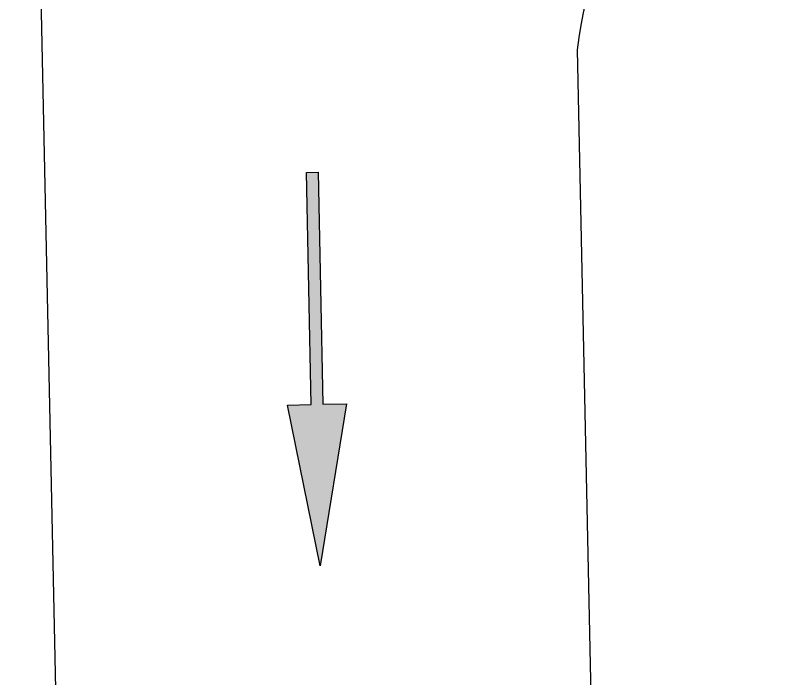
# Model space of a CAD drawing. Header units: metres. Extents: x 668617 to 675126, y 2286318 to 2293677.
# Drawn here: x 669604.71 to 669614.56, y 2287201.54 to 2287209.97 of the extents above; entities that cross this region are included whole.
import ezdxf

# ---------------------------------------------------------------- set-up
doc = ezdxf.new("R2010")
doc.units = ezdxf.units.M
doc.header["$MEASUREMENT"] = 0
doc.layers.add('DMTG-PB-BANQUETAS', color=251, linetype='Continuous')
doc.layers.add('DMTG-SH-FLECHA FRENTE', color=252, linetype='Continuous')

# ---------------------------------------------------------------- blocks, each defined once
blk = doc.blocks.new('*U60')
blk.add_hatch(color=252).paths.add_polyline_path([(-2.0629, 9.7883), (-2.4379, 7.7383), (-2.1379, 7.7383), (-2.1379, 4.7883), (-1.9879, 4.7883), (-1.9879, 7.7383), (-1.6879, 7.7383)])
at = {"color": 252}
blk.add_lwpolyline([(-2.0629, 9.7883), (-2.4379, 7.7383), (-2.1379, 7.7383), (-2.1379, 4.7883), (-1.9879, 4.7883), (-1.9879, 7.7383), (-1.6879, 7.7383), (-2.0629, 9.7883)], dxfattribs=at)

msp = doc.modelspace()

# ---------------------------------------------------------------- linework, layer by layer
at = {"layer": 'DMTG-PB-BANQUETAS'}
for points in [[(669715.89637, 2287212.32151), (669717.52829, 2287127.91129), (669715.5349, 2287125.42693), (669616.49523, 2287122.31387), (669613.63965, 2287124.82061), (669611.84436, 2287209.53028, -0.2045897), (669614.31109, 2287213.76652, -0.1586408), (669616.65723, 2287214.55765), (669663.77597, 2287215.05576), (669711.79826, 2287216.24296, -0.415792)], [(669605.03273, 2287210.00702), (669606.81687, 2287125.8234), (669603.92403, 2287122.60467), (669517.06457, 2287119.15572, -0.4289189), (669512.90608, 2287123.1936), (669512.90313, 2287122.90646), (669512.90838, 2287123.41757), (669513.77403, 2287207.79814, -0.4039554), (669517.67427, 2287211.75587), (669559.29839, 2287212.79216), (669600.92522, 2287213.92079, -0.4159474)]]:
    msp.add_lwpolyline(points, format="xyb", close=True, dxfattribs=at)

# ---------------------------------------------------------------- block references
at = {"layer": 'DMTG-SH-FLECHA FRENTE', "xscale": -1, "rotation": 181.1744164448483}
msp.add_blockref('*U60', (669610.44085, 2287212.80484), dxfattribs=at)

doc.saveas('drawing.dxf')
